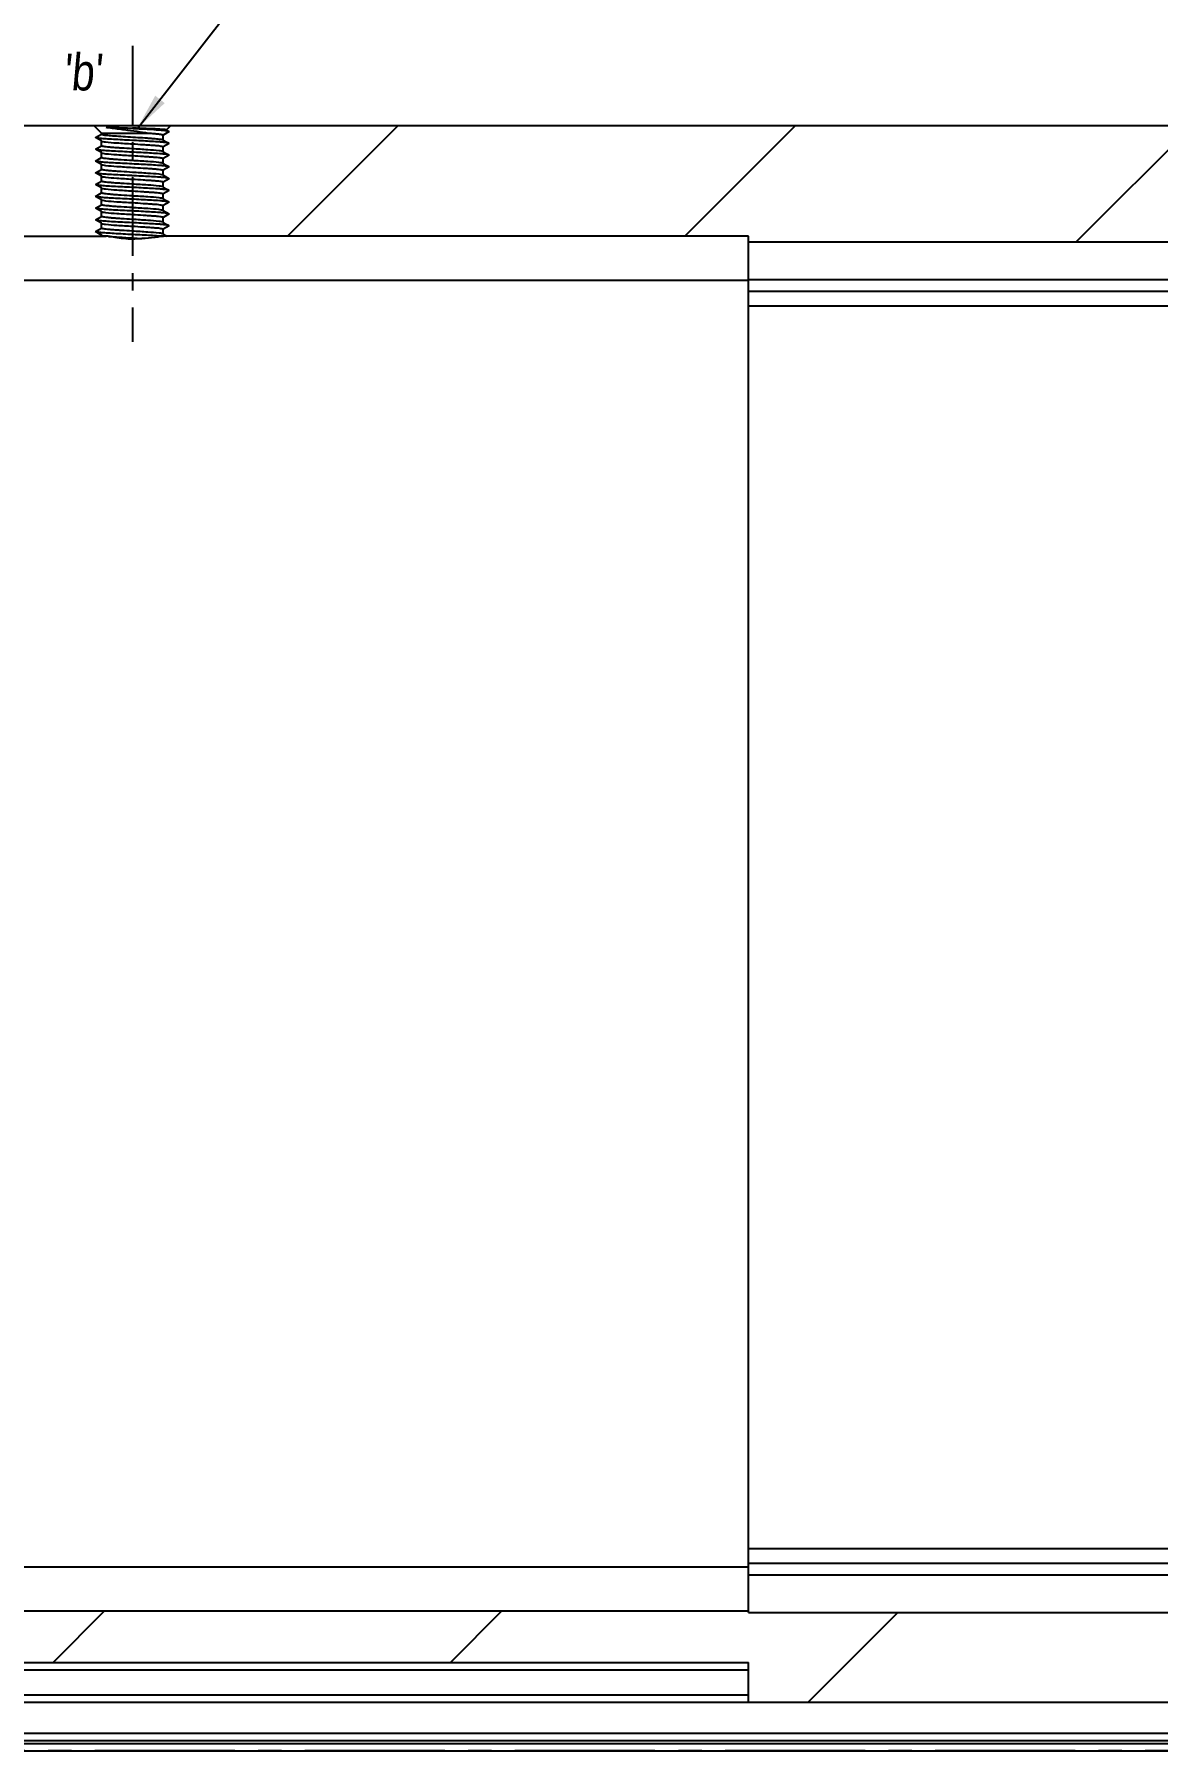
# Model space of a CAD drawing. Extents: x -425 to 6552, y -3049 to 3105.
# Drawn here: x 508 to 584.4, y -2962.4 to -2845.7 of the extents above; entities that cross this region are included whole.
import ezdxf
from ezdxf.enums import TextEntityAlignment as Align

# ---------------------------------------------------------------- set-up
doc = ezdxf.new("R2010")
doc.units = 0
doc.linetypes.add('CENTER', pattern=[17.8, 10.75, -2.35, 2.35, -2.35])
doc.linetypes.add('CENTER2', pattern=[28.575, 19.05, -3.175, 3.175, -3.175])
doc.layers.get('0').update_dxf_attribs({"linetype": 'CONTINUOUS'})
for name, color, linetype in [('3', 112, 'CENTER'), ('CV', 6, 'CONTINUOUS'), ('DIM', 1, 'CONTINUOUS')]:
    doc.layers.add(name, color=color, linetype=linetype)
doc.styles.add('OMI-1', font='arial.ttf', dxfattribs={"oblique": 1})
doc.dimstyles.new('1', dxfattribs={"dimtxt": 4, "dimasz": 2.5, "dimexe": 0.8, "dimexo": 0.3, "dimgap": 0.5, "dimtad": 1, "dimtoh": 1, "dimdec": 1, "dimzin": 0, "dimtxsty": 'OMI-1', "dimcen": 0, "dimclrd": 256, "dimclre": 256, "dimclrt": 256, "dimazin": 3, "dimtfac": 0.8, "dimtdec": 1, "dimtix": 1, "dimtmove": 0, "dimatfit": 3, "dimtolj": 1, "dimtzin": 0})

msp = doc.modelspace()

# ---------------------------------------------------------------- hatches: boundary and pattern name
at = {"linetype": 'CONTINUOUS'}
h = msp.add_hatch(dxfattribs=at)
h.set_pattern_fill('ANSI31', color=2, scale=0.4, style=0, pattern_type=2)
h.set_pattern_definition([(45, (383.033, -2974.55), (-13.5115, 13.5115), [])])
edge = h.paths.add_edge_path()
edge.add_line((392.68, -2957.29), (392.68, -2953.98))
edge.add_line((392.68, -2953.98), (430.33, -2953.98))
edge.add_line((430.33, -2953.98), (430.33, -2953.52))
edge.add_line((430.33, -2949.54), (430.33, -2953.52))
edge.add_line((430.33, -2949.54), (430.33, -2949.08))
edge.add_line((430.33, -2949.08), (392.68, -2949.08))
edge.add_line((392.68, -2949.08), (392.68, -2945.68))
edge.add_line((392.68, -2945.68), (430.33, -2945.68))
edge.add_line((430.33, -2945.68), (430.33, -2945.22))
edge.add_line((430.33, -2941.24), (430.33, -2945.22))
edge.add_line((430.33, -2941.24), (430.33, -2940.78))
edge.add_line((430.33, -2940.78), (392.68, -2940.78))
edge.add_line((392.68, -2940.78), (392.68, -2937.38))
edge.add_line((392.68, -2937.38), (430.33, -2937.38))
edge.add_line((430.33, -2937.38), (430.33, -2936.92))
edge.add_line((430.33, -2932.94), (430.33, -2936.92))
edge.add_line((430.33, -2932.94), (430.33, -2932.48))
edge.add_line((430.33, -2932.48), (392.68, -2932.48))
edge.add_line((392.68, -2932.48), (392.68, -2929.08))
edge.add_line((392.68, -2929.08), (430.33, -2929.08))
edge.add_line((430.33, -2929.08), (430.33, -2928.62))
edge.add_line((430.33, -2924.64), (430.33, -2928.62))
edge.add_line((430.33, -2924.64), (430.33, -2924.18))
edge.add_line((430.33, -2924.18), (392.68, -2924.18))
edge.add_line((392.68, -2924.18), (392.68, -2920.78))
edge.add_line((392.68, -2920.78), (430.33, -2920.78))
edge.add_line((430.33, -2920.78), (430.33, -2920.32))
edge.add_line((430.33, -2916.34), (430.33, -2920.32))
edge.add_line((430.33, -2916.34), (430.33, -2915.88))
edge.add_line((430.33, -2915.88), (392.68, -2915.88))
edge.add_line((392.68, -2915.88), (392.68, -2912.48))
edge.add_line((392.68, -2912.48), (430.33, -2912.48))
edge.add_line((430.33, -2912.48), (430.33, -2912.02))
edge.add_line((430.33, -2908.04), (430.33, -2912.02))
edge.add_line((430.33, -2908.04), (430.33, -2907.58))
edge.add_line((430.33, -2907.58), (392.68, -2907.58))
edge.add_line((392.68, -2907.58), (392.68, -2904.18))
edge.add_line((392.68, -2904.18), (430.33, -2904.18))
edge.add_line((430.33, -2904.18), (430.33, -2903.72))
edge.add_line((430.33, -2899.74), (430.33, -2903.72))
edge.add_line((430.33, -2899.74), (430.33, -2899.28))
edge.add_line((430.33, -2899.28), (392.68, -2899.28))
edge.add_line((392.68, -2899.28), (392.68, -2895.88))
edge.add_line((392.68, -2895.88), (430.33, -2895.88))
edge.add_line((430.33, -2895.88), (430.33, -2895.42))
edge.add_line((430.33, -2891.44), (430.33, -2895.42))
edge.add_line((430.33, -2891.44), (430.33, -2890.98))
edge.add_line((430.33, -2890.98), (392.68, -2890.98))
edge.add_line((392.68, -2890.98), (392.68, -2887.58))
edge.add_line((392.68, -2887.58), (430.33, -2887.58))
edge.add_line((430.33, -2887.58), (430.33, -2887.12))
edge.add_line((430.33, -2883.14), (430.33, -2887.12))
edge.add_line((430.33, -2883.14), (430.33, -2882.68))
edge.add_line((430.33, -2882.68), (392.68, -2882.68))
edge.add_line((392.68, -2882.68), (392.68, -2879.28))
edge.add_line((392.68, -2879.28), (430.33, -2879.28))
edge.add_line((430.33, -2879.28), (430.33, -2878.82))
edge.add_line((430.33, -2874.84), (430.33, -2878.82))
edge.add_line((430.33, -2874.84), (430.33, -2874.38))
edge.add_line((430.33, -2874.38), (392.68, -2874.38))
edge.add_line((392.68, -2874.38), (392.68, -2870.98))
edge.add_line((392.68, -2870.98), (430.33, -2870.98))
edge.add_line((430.33, -2870.98), (430.33, -2870.52))
edge.add_line((430.33, -2866.54), (430.33, -2870.52))
edge.add_line((430.33, -2866.54), (430.33, -2866.08))
edge.add_line((430.33, -2866.08), (392.68, -2866.08))
edge.add_line((392.68, -2866.08), (392.68, -2862.68))
edge.add_line((392.68, -2862.68), (405.54, -2862.68))
edge.add_spline(control_points=[(406.03, -2863.21), (405.98, -2863.15), (405.87, -2863.04), (405.71, -2862.86), (405.59, -2862.74), (405.54, -2862.68)], knot_values=[0, 0, 0, 0, 0.333333, 0.666667, 1, 1, 1, 1], degree=3, periodic=0)
edge.add_line((406.03, -2863.88), (406.03, -2863.21))
edge.add_line((406.03, -2863.88), (409.33, -2863.88))
edge.add_line((409.33, -2863.88), (409.33, -2863.21))
edge.add_spline(control_points=[(409.82, -2862.68), (409.76, -2862.74), (409.65, -2862.86), (409.49, -2863.04), (409.38, -2863.15), (409.33, -2863.21)], knot_values=[0, 0, 0, 0, 0.333333, 0.666667, 1, 1, 1, 1], degree=3, periodic=0)
edge.add_line((409.82, -2862.68), (430.33, -2862.68))
edge.add_line((430.33, -2862.68), (430.33, -2862.22))
edge.add_line((430.33, -2858.88), (430.33, -2862.22))
edge.add_line((430.33, -2858.88), (430.33, -2858.42))
edge.add_line((430.33, -2858.42), (409.82, -2858.42))
edge.add_spline(control_points=[(409.41, -2857.98), (409.46, -2858.03), (409.55, -2858.13), (409.68, -2858.27), (409.77, -2858.37), (409.82, -2858.42)], knot_values=[0, 0, 0, 0, 0.333333, 0.666667, 1, 1, 1, 1], degree=3, periodic=0)
edge.add_line((409.68, -2857.83), (409.41, -2857.98))
edge.add_line((409.33, -2857.63), (409.68, -2857.83))
edge.add_line((409.33, -2857.63), (409.33, -2857.33))
edge.add_line((409.68, -2857.13), (409.33, -2857.33))
edge.add_line((409.33, -2856.93), (409.68, -2857.13))
edge.add_line((409.33, -2856.93), (409.33, -2856.63))
edge.add_line((409.68, -2856.43), (409.33, -2856.63))
edge.add_line((409.33, -2856.23), (409.68, -2856.43))
edge.add_line((409.33, -2856.23), (409.33, -2855.93))
edge.add_line((409.68, -2855.73), (409.33, -2855.93))
edge.add_line((409.33, -2855.53), (409.68, -2855.73))
edge.add_line((409.33, -2855.53), (409.33, -2855.23))
edge.add_line((409.68, -2855.03), (409.33, -2855.23))
edge.add_line((409.33, -2854.83), (409.68, -2855.03))
edge.add_line((409.33, -2854.83), (409.33, -2854.53))
edge.add_line((409.68, -2854.33), (409.33, -2854.53))
edge.add_line((409.33, -2854.13), (409.68, -2854.33))
edge.add_line((409.33, -2854.13), (409.33, -2853.83))
edge.add_line((409.68, -2853.63), (409.33, -2853.83))
edge.add_line((409.33, -2853.43), (409.68, -2853.63))
edge.add_line((409.33, -2853.43), (409.33, -2853.13))
edge.add_line((409.68, -2852.93), (409.33, -2853.13))
edge.add_line((409.33, -2852.73), (409.68, -2852.93))
edge.add_line((409.33, -2852.73), (409.33, -2852.43))
edge.add_line((409.68, -2852.23), (409.33, -2852.43))
edge.add_line((409.55, -2852.16), (409.68, -2852.23))
edge.add_line((409.55, -2852.16), (409.83, -2851.88))
edge.add_line((409.83, -2851.88), (430.33, -2851.88))
edge.add_line((430.33, -2851.88), (449.08, -2851.88))
edge.add_line((449.58, -2852.38), (449.08, -2851.88))
edge.add_line((449.58, -2852.45), (449.58, -2852.38))
edge.add_line((449.18, -2852.68), (449.58, -2852.45))
edge.add_line((449.58, -2852.91), (449.18, -2852.68))
edge.add_line((449.58, -2853.25), (449.58, -2852.91))
edge.add_line((449.18, -2853.48), (449.58, -2853.25))
edge.add_line((449.58, -2853.71), (449.18, -2853.48))
edge.add_line((449.58, -2854.05), (449.58, -2853.71))
edge.add_line((449.18, -2854.28), (449.58, -2854.05))
edge.add_line((449.58, -2854.51), (449.18, -2854.28))
edge.add_line((449.58, -2854.85), (449.58, -2854.51))
edge.add_line((449.18, -2855.08), (449.58, -2854.85))
edge.add_line((449.58, -2855.31), (449.18, -2855.08))
edge.add_line((449.58, -2855.65), (449.58, -2855.31))
edge.add_line((449.18, -2855.88), (449.58, -2855.65))
edge.add_line((449.58, -2856.11), (449.18, -2855.88))
edge.add_line((449.58, -2856.45), (449.58, -2856.11))
edge.add_line((449.18, -2856.68), (449.58, -2856.45))
edge.add_line((449.58, -2856.91), (449.18, -2856.68))
edge.add_line((449.58, -2857.25), (449.58, -2856.91))
edge.add_line((449.18, -2857.48), (449.58, -2857.25))
edge.add_line((449.58, -2857.71), (449.18, -2857.48))
edge.add_line((449.58, -2858.05), (449.58, -2857.71))
edge.add_line((449.18, -2858.28), (449.58, -2858.05))
edge.add_line((449.58, -2858.51), (449.18, -2858.28))
edge.add_line((449.58, -2858.85), (449.58, -2858.51))
edge.add_line((449.18, -2859.08), (449.58, -2858.85))
edge.add_line((449.4, -2859.21), (449.18, -2859.08))
edge.add_line((449.08, -2859.55), (449.4, -2859.21))
edge.add_line((449.08, -2859.55), (430.33, -2859.55))
edge.add_line((430.33, -2859.55), (430.33, -2862.38))
edge.add_line((430.33, -2949.88), (430.33, -2862.38))
edge.add_line((430.33, -2949.88), (430.33, -2952.71))
edge.add_line((472.17, -2952.71), (430.33, -2952.71))
edge.add_line((472.17, -2952.71), (472.17, -2952.88))
edge.add_line((472.17, -2952.88), (472.17, -2949.88))
edge.add_line((472.17, -2862.38), (472.17, -2949.88))
edge.add_line((472.17, -2862.38), (472.17, -2859.38))
edge.add_line((472.17, -2859.38), (472.17, -2859.55))
edge.add_line((472.17, -2859.55), (454.27, -2859.55))
edge.add_spline(control_points=[(453.78, -2859.02), (453.86, -2859.11), (454.02, -2859.28), (454.19, -2859.46), (454.27, -2859.55)], knot_values=[0, 0, 0, 0, 0.5, 1, 1, 1, 1], degree=3, periodic=0)
edge.add_line((453.78, -2859.02), (453.78, -2858.91))
edge.add_line((454.18, -2858.68), (453.78, -2858.91))
edge.add_line((453.78, -2858.45), (454.18, -2858.68))
edge.add_line((453.78, -2858.45), (453.78, -2858.11))
edge.add_line((454.18, -2857.88), (453.78, -2858.11))
edge.add_line((453.78, -2857.65), (454.18, -2857.88))
edge.add_line((453.78, -2857.65), (453.78, -2857.31))
edge.add_line((454.18, -2857.08), (453.78, -2857.31))
edge.add_line((453.78, -2856.85), (454.18, -2857.08))
edge.add_line((453.78, -2856.85), (453.78, -2856.51))
edge.add_line((454.18, -2856.28), (453.78, -2856.51))
edge.add_line((453.78, -2856.05), (454.18, -2856.28))
edge.add_line((453.78, -2856.05), (453.78, -2855.71))
edge.add_line((454.18, -2855.48), (453.78, -2855.71))
edge.add_line((453.78, -2855.25), (454.18, -2855.48))
edge.add_line((453.78, -2855.25), (453.78, -2854.91))
edge.add_line((454.18, -2854.68), (453.78, -2854.91))
edge.add_line((453.78, -2854.45), (454.18, -2854.68))
edge.add_line((453.78, -2854.45), (453.78, -2854.11))
edge.add_line((454.18, -2853.88), (453.78, -2854.11))
edge.add_line((453.78, -2853.65), (454.18, -2853.88))
edge.add_line((453.78, -2853.65), (453.78, -2853.31))
edge.add_line((454.18, -2853.08), (453.78, -2853.31))
edge.add_line((453.78, -2852.85), (454.18, -2853.08))
edge.add_line((453.78, -2852.85), (453.78, -2852.51))
edge.add_line((454.18, -2852.28), (453.78, -2852.51))
edge.add_line((453.99, -2852.17), (454.18, -2852.28))
edge.add_line((453.99, -2852.17), (454.28, -2851.88))
edge.add_line((454.28, -2851.88), (472.17, -2851.88))
edge.add_line((472.17, -2851.88), (512.08, -2851.88))
edge.add_line((512.58, -2852.38), (512.08, -2851.88))
edge.add_line((512.58, -2852.45), (512.58, -2852.38))
edge.add_line((512.18, -2852.68), (512.58, -2852.45))
edge.add_line((512.58, -2852.91), (512.18, -2852.68))
edge.add_line((512.58, -2853.25), (512.58, -2852.91))
edge.add_line((512.18, -2853.48), (512.58, -2853.25))
edge.add_line((512.58, -2853.71), (512.18, -2853.48))
edge.add_line((512.58, -2854.05), (512.58, -2853.71))
edge.add_line((512.18, -2854.28), (512.58, -2854.05))
edge.add_line((512.58, -2854.51), (512.18, -2854.28))
edge.add_line((512.58, -2854.85), (512.58, -2854.51))
edge.add_line((512.18, -2855.08), (512.58, -2854.85))
edge.add_line((512.58, -2855.31), (512.18, -2855.08))
edge.add_line((512.58, -2855.65), (512.58, -2855.31))
edge.add_line((512.18, -2855.88), (512.58, -2855.65))
edge.add_line((512.58, -2856.11), (512.18, -2855.88))
edge.add_line((512.58, -2856.45), (512.58, -2856.11))
edge.add_line((512.18, -2856.68), (512.58, -2856.45))
edge.add_line((512.58, -2856.91), (512.18, -2856.68))
edge.add_line((512.58, -2857.25), (512.58, -2856.91))
edge.add_line((512.18, -2857.48), (512.58, -2857.25))
edge.add_line((512.58, -2857.71), (512.18, -2857.48))
edge.add_line((512.58, -2858.05), (512.58, -2857.71))
edge.add_line((512.18, -2858.28), (512.58, -2858.05))
edge.add_line((512.58, -2858.51), (512.18, -2858.28))
edge.add_line((512.58, -2858.85), (512.58, -2858.51))
edge.add_line((512.18, -2859.08), (512.58, -2858.85))
edge.add_line((512.58, -2859.31), (512.18, -2859.08))
edge.add_line((512.58, -2859.38), (512.58, -2859.31))
edge.add_line((472.17, -2859.38), (512.58, -2859.38))
edge.add_line((472.17, -2862.38), (472.17, -2859.38))
edge.add_line((472.17, -2862.38), (472.17, -2949.88))
edge.add_line((472.17, -2952.88), (472.17, -2949.88))
edge.add_line((472.17, -2952.88), (556.59, -2952.88))
edge.add_line((556.59, -2949.88), (556.59, -2952.88))
edge.add_line((556.59, -2949.88), (556.59, -2862.38))
edge.add_line((556.59, -2859.38), (556.59, -2862.38))
edge.add_line((517, -2859.38), (556.59, -2859.38))
edge.add_line((516.78, -2859.25), (517, -2859.38))
edge.add_line((516.78, -2859.25), (516.78, -2858.91))
edge.add_line((517.18, -2858.68), (516.78, -2858.91))
edge.add_line((516.78, -2858.45), (517.18, -2858.68))
edge.add_line((516.78, -2858.45), (516.78, -2858.11))
edge.add_line((517.18, -2857.88), (516.78, -2858.11))
edge.add_line((516.78, -2857.65), (517.18, -2857.88))
edge.add_line((516.78, -2857.65), (516.78, -2857.31))
edge.add_line((517.18, -2857.08), (516.78, -2857.31))
edge.add_line((516.78, -2856.85), (517.18, -2857.08))
edge.add_line((516.78, -2856.85), (516.78, -2856.51))
edge.add_line((517.18, -2856.28), (516.78, -2856.51))
edge.add_line((516.78, -2856.05), (517.18, -2856.28))
edge.add_line((516.78, -2856.05), (516.78, -2855.71))
edge.add_line((517.18, -2855.48), (516.78, -2855.71))
edge.add_line((516.78, -2855.25), (517.18, -2855.48))
edge.add_line((516.78, -2855.25), (516.78, -2854.91))
edge.add_line((517.18, -2854.68), (516.78, -2854.91))
edge.add_line((516.78, -2854.45), (517.18, -2854.68))
edge.add_line((516.78, -2854.45), (516.78, -2854.11))
edge.add_line((517.18, -2853.88), (516.78, -2854.11))
edge.add_line((516.78, -2853.65), (517.18, -2853.88))
edge.add_line((516.78, -2853.65), (516.78, -2853.31))
edge.add_line((517.18, -2853.08), (516.78, -2853.31))
edge.add_line((516.78, -2852.85), (517.18, -2853.08))
edge.add_line((516.78, -2852.85), (516.78, -2852.51))
edge.add_line((517.18, -2852.28), (516.78, -2852.51))
edge.add_line((516.99, -2852.17), (517.18, -2852.28))
edge.add_line((516.99, -2852.17), (517.28, -2851.88))
edge.add_line((517.28, -2851.88), (556.59, -2851.88))
edge.add_line((612.68, -2851.88), (556.59, -2851.88))
edge.add_line((612.68, -2859.78), (612.68, -2851.88))
edge.add_line((556.59, -2859.78), (612.68, -2859.78))
edge.add_line((556.59, -2862.33), (556.59, -2859.78))
edge.add_line((556.59, -2862.33), (556.59, -2863.13))
edge.add_line((556.59, -2864.13), (556.59, -2863.13))
edge.add_line((556.59, -2864.13), (556.59, -2948.63))
edge.add_line((556.59, -2949.63), (556.59, -2948.63))
edge.add_line((556.59, -2949.63), (556.59, -2950.43))
edge.add_line((556.59, -2952.98), (556.59, -2950.43))
edge.add_line((556.59, -2952.98), (602.65, -2952.98))
edge.add_line((602.88, -2953.38), (602.65, -2952.98))
edge.add_line((603.11, -2952.98), (602.88, -2953.38))
edge.add_line((603.11, -2952.98), (603.35, -2952.98))
edge.add_line((603.58, -2953.38), (603.35, -2952.98))
edge.add_line((603.81, -2952.98), (603.58, -2953.38))
edge.add_line((603.81, -2952.98), (604.05, -2952.98))
edge.add_line((604.28, -2953.38), (604.05, -2952.98))
edge.add_line((604.51, -2952.98), (604.28, -2953.38))
edge.add_line((604.51, -2952.98), (604.75, -2952.98))
edge.add_line((604.98, -2953.38), (604.75, -2952.98))
edge.add_line((605.21, -2952.98), (604.98, -2953.38))
edge.add_line((605.21, -2952.98), (605.45, -2952.98))
edge.add_line((605.68, -2953.38), (605.45, -2952.98))
edge.add_line((605.91, -2952.98), (605.68, -2953.38))
edge.add_line((605.91, -2952.98), (606.15, -2952.98))
edge.add_line((606.38, -2953.38), (606.15, -2952.98))
edge.add_line((606.61, -2952.98), (606.38, -2953.38))
edge.add_line((606.61, -2952.98), (606.85, -2952.98))
edge.add_line((607.08, -2953.38), (606.85, -2952.98))
edge.add_line((607.31, -2952.98), (607.08, -2953.38))
edge.add_line((607.31, -2952.98), (607.55, -2952.98))
edge.add_line((607.78, -2953.38), (607.55, -2952.98))
edge.add_line((608.01, -2952.98), (607.78, -2953.38))
edge.add_line((608.01, -2952.98), (608.25, -2952.98))
edge.add_line((608.48, -2953.38), (608.25, -2952.98))
edge.add_line((608.71, -2952.98), (608.48, -2953.38))
edge.add_line((608.71, -2952.98), (608.95, -2952.98))
edge.add_line((609.18, -2953.38), (608.95, -2952.98))
edge.add_line((609.41, -2952.98), (609.18, -2953.38))
edge.add_line((609.41, -2952.98), (609.65, -2952.98))
edge.add_line((609.88, -2953.38), (609.65, -2952.98))
edge.add_line((610.11, -2952.98), (609.88, -2953.38))
edge.add_line((610.11, -2952.98), (610.35, -2952.98))
edge.add_line((610.58, -2953.38), (610.35, -2952.98))
edge.add_line((610.81, -2952.98), (610.58, -2953.38))
edge.add_line((610.81, -2952.98), (611.05, -2952.98))
edge.add_line((611.28, -2953.38), (611.05, -2952.98))
edge.add_line((611.51, -2952.98), (611.28, -2953.38))
edge.add_line((611.51, -2952.98), (611.75, -2952.98))
edge.add_line((611.98, -2953.38), (611.75, -2952.98))
edge.add_line((612.2, -2953), (611.98, -2953.38))
edge.add_line((612.2, -2953), (612.68, -2953.48))
edge.add_line((612.68, -2959.08), (612.68, -2953.48))
edge.add_line((612.68, -2959.08), (556.59, -2959.08))
edge.add_line((556.59, -2959.08), (556.59, -2958.58))
edge.add_line((556.59, -2958.58), (556.59, -2956.88))
edge.add_line((556.59, -2956.38), (556.59, -2956.88))
edge.add_line((472.17, -2956.38), (556.59, -2956.38))
edge.add_line((430.33, -2956.38), (472.17, -2956.38))
edge.add_line((430.33, -2956.38), (430.33, -2956.88))
edge.add_line((430.33, -2958.58), (430.33, -2956.88))
edge.add_line((430.33, -2959.08), (430.33, -2958.58))
edge.add_line((430.33, -2961.18), (430.33, -2959.08))
edge.add_line((430.33, -2961.68), (430.33, -2961.18))
edge.add_line((430.33, -2961.88), (430.33, -2961.68))
edge.add_line((430.33, -2962.38), (430.33, -2961.88))
edge.add_line((430.33, -2961.88), (430.33, -2962.38))
edge.add_line((430.33, -2957.45), (430.33, -2961.88))
edge.add_line((430.33, -2957.45), (430.33, -2956.95))
edge.add_line((430.33, -2956.96), (430.33, -2957.29))
edge.add_line((392.68, -2957.29), (430.33, -2957.29))

# ---------------------------------------------------------------- linework, layer by layer
at = {"color": 7, "linetype": 'CONTINUOUS'}
for p, q in [((612.68, -2851.88), (392.68, -2851.88)), ((512.58, -2852.38), (512.08, -2851.88)), ((512.18, -2852.68), (512.58, -2852.45)), ((512.58, -2852.45), (512.58, -2852.38)), ((512.58, -2852.38), (515.76, -2852.38)), ((517.18, -2852.28), (516.78, -2852.51)), ((516.78, -2852.85), (516.78, -2852.51)), ((516.99, -2852.17), (517.28, -2851.88)), ((516.99, -2852.17), (516.99, -2852.16)), ((516.99, -2852.17), (517.18, -2852.28)), ((512.58, -2852.91), (512.18, -2852.68)), ((512.18, -2853.48), (512.58, -2853.25)), ((512.58, -2853.71), (512.18, -2853.48)), ((512.58, -2853.25), (512.58, -2852.91)), ((512.58, -2852.91), (512.59, -2852.92)), ((516.77, -2852.83), (516.78, -2852.85)), ((516.78, -2853.65), (516.77, -2853.63)), ((516.78, -2852.85), (517.18, -2853.08)), ((517.18, -2853.08), (516.78, -2853.31)), ((516.78, -2853.65), (516.78, -2853.31)), ((516.78, -2853.65), (517.18, -2853.88)), ((512.18, -2854.28), (512.58, -2854.05)), ((512.58, -2854.51), (512.18, -2854.28)), ((512.18, -2855.08), (512.58, -2854.85)), ((512.58, -2854.05), (512.58, -2853.71)), ((512.58, -2853.71), (512.59, -2853.72)), ((512.58, -2854.85), (512.58, -2854.51)), ((512.58, -2854.51), (512.59, -2854.52)), ((516.78, -2854.45), (516.77, -2854.43)), ((517.18, -2853.88), (516.78, -2854.11)), ((516.78, -2854.45), (516.78, -2854.11)), ((516.78, -2854.45), (517.18, -2854.68)), ((517.18, -2854.68), (516.78, -2854.91)), ((512.58, -2855.31), (512.18, -2855.08)), ((512.18, -2855.88), (512.58, -2855.65)), ((512.58, -2856.11), (512.18, -2855.88)), ((512.58, -2855.65), (512.58, -2855.31)), ((512.58, -2855.31), (512.59, -2855.32)), ((516.78, -2855.25), (516.77, -2855.23)), ((516.78, -2855.25), (516.78, -2854.91)), ((516.78, -2855.25), (517.18, -2855.48)), ((517.18, -2855.48), (516.78, -2855.71)), ((516.78, -2856.05), (516.78, -2855.71)), ((512.18, -2856.68), (512.58, -2856.45)), ((512.58, -2856.91), (512.18, -2856.68)), ((512.58, -2856.45), (512.58, -2856.11)), ((512.58, -2856.11), (512.59, -2856.12)), ((512.58, -2857.25), (512.58, -2856.91)), ((512.58, -2856.91), (512.59, -2856.92)), ((516.78, -2856.05), (516.77, -2856.03)), ((516.78, -2856.85), (516.77, -2856.83)), ((516.78, -2856.05), (517.18, -2856.28)), ((517.18, -2856.28), (516.78, -2856.51)), ((516.78, -2856.85), (516.78, -2856.51)), ((516.78, -2856.85), (517.18, -2857.08)), ((517.18, -2857.08), (516.78, -2857.31)), ((512.18, -2857.48), (512.58, -2857.25)), ((512.58, -2857.71), (512.18, -2857.48)), ((512.18, -2858.28), (512.58, -2858.05)), ((512.58, -2858.51), (512.18, -2858.28)), ((512.58, -2858.05), (512.58, -2857.71)), ((512.58, -2857.71), (512.59, -2857.72)), ((516.78, -2857.65), (516.77, -2857.63)), ((516.78, -2857.65), (516.78, -2857.31)), ((516.78, -2857.65), (517.18, -2857.88)), ((517.18, -2857.88), (516.78, -2858.11)), ((516.78, -2858.45), (516.78, -2858.11)), ((472.17, -2859.38), (512.83, -2859.38)), ((512.18, -2859.08), (512.58, -2858.85)), ((512.58, -2859.31), (512.18, -2859.08)), ((512.58, -2858.85), (512.58, -2858.51)), ((512.58, -2858.51), (512.59, -2858.52)), ((512.58, -2859.38), (512.58, -2859.31)), ((516.63, -2859.42), (516.49, -2859.44)), ((516.78, -2858.45), (516.77, -2858.43)), ((516.78, -2859.25), (516.77, -2859.23)), ((516.78, -2858.45), (517.18, -2858.68)), ((517.18, -2858.68), (516.78, -2858.91)), ((516.78, -2859.25), (516.78, -2858.91)), ((516.78, -2859.25), (517, -2859.38)), ((556.59, -2859.38), (516.88, -2859.38)), ((556.59, -2952.98), (556.59, -2859.38)), ((556.59, -2859.78), (612.68, -2859.78)), ((452.25, -2862.38), (556.59, -2862.38)), ((556.59, -2862.33), (612.68, -2862.33)), ((556.59, -2863.13), (612.68, -2863.13)), ((556.59, -2864.13), (612.68, -2864.13)), ((556.59, -2948.63), (612.68, -2948.63)), ((430.33, -2949.88), (556.59, -2949.88)), ((556.59, -2949.63), (612.68, -2949.63)), ((556.59, -2950.43), (602.89, -2950.43)), ((472.17, -2952.88), (556.59, -2952.88)), ((556.59, -2952.98), (602.65, -2952.98)), ((428.23, -2956.38), (556.59, -2956.38)), ((556.59, -2959.08), (556.59, -2956.38)), ((427.73, -2956.88), (556.59, -2956.88)), ((410.59, -2958.58), (556.59, -2958.58)), ((410.59, -2959.08), (612.68, -2959.08)), ((410.59, -2961.18), (612.68, -2961.18)), ((410.59, -2961.68), (612.68, -2961.68)), ((430.33, -2961.88), (612.68, -2961.88)), ((430.33, -2962.38), (612.68, -2962.38))]:
    msp.add_line(p, q, dxfattribs=at)
for centre, radius, start, end in [((513.33, -2855.42), 3.98, 262.3293, 262.7324), ((513.49, -2854.22), 5.2, 262.749, 263.5037), ((515.61, -2871.98), 12.63, 84.7731, 85.4978), ((518.73, -2875.8), 16.52, 96.8438, 97.297), ((516.87, -2859.65), 0.265, 109.7768, 114.106)]:
    msp.add_arc(centre, radius, start, end, dxfattribs=at)
for points, knots in [([(512.58, -2852.45), (512.58, -2852.45), (512.6, -2852.47), (512.64, -2852.48), (512.71, -2852.49), (512.77, -2852.5), (512.8, -2852.51)], [0, 0, 0, 0, 0.087442, 0.27869, 0.583194, 1, 1, 1, 1]), ([(512.8, -2852.51), (512.93, -2852.52), (513.25, -2852.55), (513.77, -2852.59), (514.39, -2852.63), (515.04, -2852.67), (515.57, -2852.7), (515.96, -2852.73), (516.2, -2852.75), (516.41, -2852.77), (516.57, -2852.79), (516.69, -2852.81), (516.75, -2852.82), (516.77, -2852.83)], [0, 0, 0, 0, 0.099429, 0.236862, 0.398352, 0.567433, 0.72685, 0.797757, 0.860352, 0.912999, 0.954414, 0.983581, 1, 1, 1, 1]), ([(514.12, -2852.05), (514.01, -2852.04), (513.61, -2852.02), (513.2, -2852), (512.91, -2851.98)], [0, 0, 0, 0, 0.276605, 1, 1, 1, 1]), ([(512.91, -2851.98), (512.99, -2851.98), (513.37, -2852), (513.75, -2852.01), (514.05, -2852.02)], [0, 0, 0, 0, 0.221257, 1, 1, 1, 1]), ([(512.91, -2851.98), (513, -2851.99), (513.41, -2852.05), (513.81, -2852.1), (514.13, -2852.14)], [0, 0, 0, 0, 0.226231, 1, 1, 1, 1]), ([(514.05, -2852.02), (514.1, -2852.02), (514.31, -2852.03), (514.52, -2852.04), (514.68, -2852.04)], [0, 0, 0, 0, 0.247351, 1, 1, 1, 1]), ([(515.23, -2852.11), (515.14, -2852.1), (514.77, -2852.08), (514.4, -2852.06), (514.12, -2852.05)], [0, 0, 0, 0, 0.248467, 1, 1, 1, 1]), ([(514.13, -2852.14), (514.41, -2852.18), (514.96, -2852.25), (515.51, -2852.33), (515.76, -2852.38)], [0, 0, 0, 0, 0.528377, 1, 1, 1, 1]), ([(515.18, -2852.06), (515.14, -2852.06), (514.97, -2852.05), (514.8, -2852.05), (514.68, -2852.04)], [0, 0, 0, 0, 0.247418, 1, 1, 1, 1]), ([(516.71, -2852.13), (516.5, -2852.11), (515.99, -2852.09), (515.48, -2852.07), (515.18, -2852.06)], [0, 0, 0, 0, 0.417717, 1, 1, 1, 1]), ([(516.81, -2852.21), (516.59, -2852.19), (516.06, -2852.15), (515.54, -2852.12), (515.23, -2852.11)], [0, 0, 0, 0, 0.427652, 1, 1, 1, 1]), ([(515.76, -2852.38), (515.89, -2852.39), (516.13, -2852.41), (516.4, -2852.43), (516.57, -2852.45), (516.66, -2852.47), (516.73, -2852.48), (516.76, -2852.49), (516.77, -2852.5)], [0, 0, 0, 0, 0.384199, 0.688751, 0.805738, 0.897159, 0.961956, 1, 1, 1, 1]), ([(516.99, -2852.16), (516.98, -2852.16), (516.95, -2852.15), (516.89, -2852.14), (516.81, -2852.13), (516.75, -2852.13), (516.71, -2852.13)], [0, 0, 0, 0, 0.109135, 0.313137, 0.611352, 1, 1, 1, 1]), ([(517.15, -2852.26), (517.11, -2852.25), (516.99, -2852.23), (516.88, -2852.22), (516.81, -2852.21)], [0, 0, 0, 0, 0.370029, 1, 1, 1, 1]), ([(512.3, -2852.72), (512.29, -2852.72), (512.26, -2852.71), (512.23, -2852.71), (512.21, -2852.7)], [0, 0, 0, 0, 0.307129, 1, 1, 1, 1]), ([(512.3, -2853.52), (512.29, -2853.52), (512.26, -2853.51), (512.23, -2853.51), (512.21, -2853.5)], [0, 0, 0, 0, 0.307129, 1, 1, 1, 1]), ([(516.54, -2852.98), (516.17, -2852.96), (515.38, -2852.91), (514.38, -2852.86), (513.57, -2852.82), (513.04, -2852.79), (512.63, -2852.76), (512.39, -2852.73), (512.3, -2852.72)], [0, 0, 0, 0, 0.256179, 0.561056, 0.706204, 0.833163, 0.933335, 1, 1, 1, 1]), ([(516.54, -2853.78), (516.17, -2853.76), (515.38, -2853.71), (514.38, -2853.66), (513.57, -2853.62), (513.04, -2853.59), (512.63, -2853.56), (512.39, -2853.53), (512.3, -2853.52)], [0, 0, 0, 0, 0.256179, 0.561056, 0.706204, 0.833163, 0.933335, 1, 1, 1, 1]), ([(512.59, -2853.26), (512.59, -2853.26), (512.58, -2853.26), (512.58, -2853.25), (512.58, -2853.25)], [0, 0, 0, 0, 0.337206, 1, 1, 1, 1]), ([(512.59, -2852.92), (512.62, -2852.94), (512.71, -2852.95), (512.79, -2852.97), (512.85, -2852.97)], [0, 0, 0, 0, 0.345855, 1, 1, 1, 1]), ([(514.68, -2853.45), (514.43, -2853.43), (514.06, -2853.41), (513.59, -2853.38), (513.29, -2853.36), (513.03, -2853.33), (512.83, -2853.31), (512.69, -2853.29), (512.61, -2853.27), (512.59, -2853.26)], [0, 0, 0, 0, 0.35907, 0.523572, 0.670594, 0.795379, 0.893706, 0.962521, 1, 1, 1, 1]), ([(512.85, -2852.97), (513.11, -2853.01), (513.72, -2853.05), (514.33, -2853.09), (514.68, -2853.11)], [0, 0, 0, 0, 0.421869, 1, 1, 1, 1]), ([(514.68, -2853.11), (514.93, -2853.12), (515.3, -2853.15), (515.76, -2853.18), (516.07, -2853.2), (516.33, -2853.22), (516.53, -2853.24), (516.67, -2853.27), (516.74, -2853.28), (516.77, -2853.3)], [0, 0, 0, 0, 0.359557, 0.524251, 0.671368, 0.796125, 0.894312, 0.962871, 1, 1, 1, 1]), ([(516.5, -2853.58), (516.24, -2853.55), (515.64, -2853.51), (515.03, -2853.47), (514.68, -2853.45)], [0, 0, 0, 0, 0.422593, 1, 1, 1, 1]), ([(516.77, -2853.63), (516.74, -2853.62), (516.65, -2853.6), (516.56, -2853.59), (516.5, -2853.58)], [0, 0, 0, 0, 0.345272, 1, 1, 1, 1]), ([(516.84, -2853.01), (516.82, -2853.01), (516.72, -2853), (516.62, -2852.99), (516.54, -2852.98)], [0, 0, 0, 0, 0.22274, 1, 1, 1, 1]), ([(516.77, -2853.3), (516.77, -2853.3), (516.77, -2853.3), (516.78, -2853.31), (516.78, -2853.31)], [0, 0, 0, 0, 0.335118, 1, 1, 1, 1]), ([(517.15, -2853.06), (517.11, -2853.05), (517.01, -2853.03), (516.91, -2853.02), (516.84, -2853.01)], [0, 0, 0, 0, 0.374904, 1, 1, 1, 1]), ([(512.3, -2854.32), (512.29, -2854.32), (512.26, -2854.31), (512.23, -2854.31), (512.21, -2854.3)], [0, 0, 0, 0, 0.307129, 1, 1, 1, 1]), ([(516.54, -2854.58), (516.17, -2854.56), (515.38, -2854.51), (514.38, -2854.46), (513.57, -2854.42), (513.04, -2854.39), (512.63, -2854.36), (512.39, -2854.33), (512.3, -2854.32)], [0, 0, 0, 0, 0.256179, 0.561056, 0.706204, 0.833163, 0.933335, 1, 1, 1, 1]), ([(512.59, -2854.06), (512.59, -2854.06), (512.58, -2854.06), (512.58, -2854.05), (512.58, -2854.05)], [0, 0, 0, 0, 0.337581, 1, 1, 1, 1]), ([(512.59, -2854.86), (512.59, -2854.86), (512.58, -2854.86), (512.58, -2854.85), (512.58, -2854.85)], [0, 0, 0, 0, 0.336509, 1, 1, 1, 1]), ([(512.59, -2853.72), (512.62, -2853.74), (512.71, -2853.75), (512.8, -2853.77), (512.86, -2853.78)], [0, 0, 0, 0, 0.344969, 1, 1, 1, 1]), ([(514.68, -2854.25), (514.43, -2854.23), (514.06, -2854.21), (513.59, -2854.18), (513.29, -2854.16), (513.03, -2854.13), (512.83, -2854.11), (512.69, -2854.09), (512.61, -2854.07), (512.59, -2854.06)], [0, 0, 0, 0, 0.358988, 0.523462, 0.670469, 0.795255, 0.893603, 0.962458, 1, 1, 1, 1]), ([(512.59, -2854.52), (512.62, -2854.54), (512.71, -2854.55), (512.8, -2854.57), (512.86, -2854.58)], [0, 0, 0, 0, 0.344992, 1, 1, 1, 1]), ([(512.86, -2853.78), (513.11, -2853.81), (513.72, -2853.85), (514.33, -2853.89), (514.68, -2853.91)], [0, 0, 0, 0, 0.423045, 1, 1, 1, 1]), ([(512.86, -2854.58), (513.11, -2854.61), (513.72, -2854.65), (514.33, -2854.69), (514.68, -2854.71)], [0, 0, 0, 0, 0.423029, 1, 1, 1, 1]), ([(514.68, -2853.91), (514.93, -2853.92), (515.29, -2853.95), (515.76, -2853.98), (516.07, -2854), (516.33, -2854.02), (516.53, -2854.04), (516.67, -2854.07), (516.74, -2854.08), (516.77, -2854.1)], [0, 0, 0, 0, 0.359254, 0.523837, 0.670902, 0.795679, 0.893951, 0.962664, 1, 1, 1, 1]), ([(516.49, -2854.38), (516.24, -2854.35), (515.63, -2854.31), (515.03, -2854.27), (514.68, -2854.25)], [0, 0, 0, 0, 0.423715, 1, 1, 1, 1]), ([(514.68, -2854.71), (514.93, -2854.72), (515.29, -2854.75), (515.76, -2854.78), (516.07, -2854.8), (516.32, -2854.82), (516.53, -2854.84), (516.67, -2854.87), (516.74, -2854.88), (516.77, -2854.9)], [0, 0, 0, 0, 0.358891, 0.523338, 0.670335, 0.795128, 0.893502, 0.962405, 1, 1, 1, 1]), ([(516.77, -2854.43), (516.76, -2854.43), (516.72, -2854.42), (516.63, -2854.4), (516.55, -2854.39), (516.49, -2854.38)], [0, 0, 0, 0, 0.133358, 0.344952, 1, 1, 1, 1]), ([(516.84, -2853.81), (516.82, -2853.81), (516.72, -2853.8), (516.62, -2853.79), (516.54, -2853.78)], [0, 0, 0, 0, 0.22274, 1, 1, 1, 1]), ([(516.84, -2854.61), (516.82, -2854.61), (516.72, -2854.6), (516.62, -2854.59), (516.54, -2854.58)], [0, 0, 0, 0, 0.22274, 1, 1, 1, 1]), ([(516.77, -2854.1), (516.77, -2854.1), (516.77, -2854.1), (516.78, -2854.11), (516.78, -2854.11)], [0, 0, 0, 0, 0.33635, 1, 1, 1, 1]), ([(517.15, -2853.86), (517.11, -2853.85), (517.01, -2853.83), (516.91, -2853.82), (516.84, -2853.81)], [0, 0, 0, 0, 0.374904, 1, 1, 1, 1]), ([(517.15, -2854.66), (517.11, -2854.65), (517.01, -2854.63), (516.91, -2854.62), (516.84, -2854.61)], [0, 0, 0, 0, 0.374904, 1, 1, 1, 1]), ([(512.3, -2855.12), (512.29, -2855.12), (512.26, -2855.11), (512.23, -2855.11), (512.21, -2855.1)], [0, 0, 0, 0, 0.307129, 1, 1, 1, 1]), ([(512.3, -2855.92), (512.29, -2855.92), (512.26, -2855.91), (512.23, -2855.91), (512.21, -2855.9)], [0, 0, 0, 0, 0.307129, 1, 1, 1, 1]), ([(516.54, -2855.38), (516.17, -2855.36), (515.38, -2855.31), (514.38, -2855.26), (513.57, -2855.22), (513.04, -2855.19), (512.63, -2855.16), (512.39, -2855.13), (512.3, -2855.12)], [0, 0, 0, 0, 0.256179, 0.561056, 0.706204, 0.833163, 0.933335, 1, 1, 1, 1]), ([(516.54, -2856.18), (516.17, -2856.16), (515.38, -2856.11), (514.38, -2856.06), (513.57, -2856.02), (513.04, -2855.99), (512.63, -2855.96), (512.39, -2855.93), (512.3, -2855.92)], [0, 0, 0, 0, 0.256179, 0.561056, 0.706204, 0.833163, 0.933335, 1, 1, 1, 1]), ([(512.59, -2855.66), (512.59, -2855.66), (512.58, -2855.66), (512.58, -2855.65), (512.58, -2855.65)], [0, 0, 0, 0, 0.335312, 1, 1, 1, 1]), ([(514.68, -2855.05), (514.43, -2855.03), (514.06, -2855.01), (513.59, -2854.98), (513.29, -2854.96), (513.03, -2854.93), (512.83, -2854.91), (512.69, -2854.89), (512.61, -2854.87), (512.59, -2854.86)], [0, 0, 0, 0, 0.359218, 0.523787, 0.670844, 0.795619, 0.893902, 0.962637, 1, 1, 1, 1]), ([(512.59, -2855.32), (512.62, -2855.34), (512.71, -2855.35), (512.8, -2855.37), (512.86, -2855.38)], [0, 0, 0, 0, 0.345159, 1, 1, 1, 1]), ([(514.68, -2855.85), (514.43, -2855.83), (514.06, -2855.81), (513.59, -2855.78), (513.29, -2855.76), (513.03, -2855.73), (512.83, -2855.71), (512.69, -2855.69), (512.61, -2855.67), (512.59, -2855.66)], [0, 0, 0, 0, 0.359515, 0.524192, 0.671299, 0.796056, 0.894255, 0.962838, 1, 1, 1, 1]), ([(512.86, -2855.38), (513.11, -2855.41), (513.72, -2855.45), (514.33, -2855.49), (514.68, -2855.51)], [0, 0, 0, 0, 0.42278, 1, 1, 1, 1]), ([(516.5, -2855.18), (516.24, -2855.15), (515.63, -2855.11), (515.03, -2855.07), (514.68, -2855.05)], [0, 0, 0, 0, 0.422987, 1, 1, 1, 1]), ([(514.68, -2855.51), (514.93, -2855.52), (515.29, -2855.55), (515.76, -2855.58), (516.07, -2855.6), (516.33, -2855.62), (516.53, -2855.64), (516.67, -2855.67), (516.74, -2855.68), (516.77, -2855.7)], [0, 0, 0, 0, 0.359088, 0.523595, 0.670621, 0.795406, 0.893728, 0.962534, 1, 1, 1, 1]), ([(516.5, -2855.98), (516.25, -2855.95), (515.64, -2855.91), (515.03, -2855.87), (514.68, -2855.85)], [0, 0, 0, 0, 0.421724, 1, 1, 1, 1]), ([(516.77, -2855.23), (516.74, -2855.22), (516.65, -2855.2), (516.56, -2855.19), (516.5, -2855.18)], [0, 0, 0, 0, 0.344977, 1, 1, 1, 1]), ([(516.77, -2856.03), (516.74, -2856.02), (516.65, -2856), (516.56, -2855.99), (516.5, -2855.98)], [0, 0, 0, 0, 0.345935, 1, 1, 1, 1]), ([(516.84, -2855.41), (516.82, -2855.41), (516.72, -2855.4), (516.62, -2855.39), (516.54, -2855.38)], [0, 0, 0, 0, 0.22274, 1, 1, 1, 1]), ([(516.77, -2854.9), (516.77, -2854.9), (516.77, -2854.9), (516.78, -2854.91), (516.78, -2854.91)], [0, 0, 0, 0, 0.337885, 1, 1, 1, 1]), ([(516.77, -2855.7), (516.77, -2855.7), (516.77, -2855.7), (516.78, -2855.71), (516.78, -2855.71)], [0, 0, 0, 0, 0.33713, 1, 1, 1, 1]), ([(517.15, -2855.46), (517.11, -2855.45), (517.01, -2855.43), (516.91, -2855.42), (516.84, -2855.41)], [0, 0, 0, 0, 0.374904, 1, 1, 1, 1]), ([(512.3, -2856.72), (512.29, -2856.72), (512.26, -2856.71), (512.23, -2856.71), (512.21, -2856.7)], [0, 0, 0, 0, 0.307129, 1, 1, 1, 1]), ([(516.54, -2856.98), (516.17, -2856.96), (515.38, -2856.91), (514.38, -2856.86), (513.57, -2856.82), (513.04, -2856.79), (512.63, -2856.76), (512.39, -2856.73), (512.3, -2856.72)], [0, 0, 0, 0, 0.256179, 0.561056, 0.706204, 0.833163, 0.933335, 1, 1, 1, 1]), ([(512.59, -2856.46), (512.59, -2856.46), (512.58, -2856.46), (512.58, -2856.45), (512.58, -2856.45)], [0, 0, 0, 0, 0.337238, 1, 1, 1, 1]), ([(512.59, -2856.12), (512.62, -2856.14), (512.71, -2856.15), (512.79, -2856.17), (512.85, -2856.17)], [0, 0, 0, 0, 0.346081, 1, 1, 1, 1]), ([(514.68, -2856.65), (514.43, -2856.63), (514.06, -2856.61), (513.59, -2856.58), (513.29, -2856.56), (513.03, -2856.53), (512.83, -2856.51), (512.69, -2856.49), (512.61, -2856.47), (512.59, -2856.46)], [0, 0, 0, 0, 0.359064, 0.523564, 0.670585, 0.79537, 0.893698, 0.962516, 1, 1, 1, 1]), ([(512.59, -2856.92), (512.62, -2856.94), (512.71, -2856.95), (512.8, -2856.97), (512.86, -2856.98)], [0, 0, 0, 0, 0.345011, 1, 1, 1, 1]), ([(512.85, -2856.17), (513.11, -2856.21), (513.72, -2856.25), (514.33, -2856.29), (514.68, -2856.31)], [0, 0, 0, 0, 0.421575, 1, 1, 1, 1]), ([(512.86, -2856.98), (513.11, -2857.01), (513.72, -2857.05), (514.33, -2857.09), (514.68, -2857.11)], [0, 0, 0, 0, 0.422994, 1, 1, 1, 1]), ([(514.68, -2856.31), (514.93, -2856.32), (515.3, -2856.35), (515.76, -2856.38), (516.07, -2856.4), (516.33, -2856.42), (516.53, -2856.44), (516.67, -2856.47), (516.74, -2856.48), (516.77, -2856.5)], [0, 0, 0, 0, 0.359484, 0.524152, 0.671257, 0.796019, 0.894226, 0.962822, 1, 1, 1, 1]), ([(516.5, -2856.78), (516.24, -2856.75), (515.64, -2856.71), (515.03, -2856.67), (514.68, -2856.65)], [0, 0, 0, 0, 0.42289, 1, 1, 1, 1]), ([(514.68, -2857.11), (514.93, -2857.12), (515.29, -2857.15), (515.76, -2857.18), (516.07, -2857.2), (516.33, -2857.22), (516.53, -2857.24), (516.67, -2857.27), (516.74, -2857.28), (516.77, -2857.3)], [0, 0, 0, 0, 0.359166, 0.523716, 0.670765, 0.795546, 0.893843, 0.962602, 1, 1, 1, 1]), ([(516.77, -2856.83), (516.74, -2856.82), (516.65, -2856.8), (516.56, -2856.79), (516.5, -2856.78)], [0, 0, 0, 0, 0.345048, 1, 1, 1, 1]), ([(516.84, -2856.21), (516.82, -2856.21), (516.72, -2856.2), (516.62, -2856.19), (516.54, -2856.18)], [0, 0, 0, 0, 0.22274, 1, 1, 1, 1]), ([(516.84, -2857.01), (516.82, -2857.01), (516.72, -2857), (516.62, -2856.99), (516.54, -2856.98)], [0, 0, 0, 0, 0.22274, 1, 1, 1, 1]), ([(516.77, -2856.5), (516.77, -2856.5), (516.77, -2856.5), (516.78, -2856.51), (516.78, -2856.51)], [0, 0, 0, 0, 0.33541, 1, 1, 1, 1]), ([(517.15, -2856.26), (517.11, -2856.25), (517.01, -2856.23), (516.91, -2856.22), (516.84, -2856.21)], [0, 0, 0, 0, 0.374904, 1, 1, 1, 1]), ([(517.15, -2857.06), (517.11, -2857.05), (517.01, -2857.03), (516.91, -2857.02), (516.84, -2857.01)], [0, 0, 0, 0, 0.374904, 1, 1, 1, 1]), ([(512.3, -2857.52), (512.29, -2857.52), (512.26, -2857.51), (512.23, -2857.51), (512.21, -2857.5)], [0, 0, 0, 0, 0.307129, 1, 1, 1, 1]), ([(512.3, -2858.32), (512.29, -2858.32), (512.26, -2858.31), (512.23, -2858.31), (512.21, -2858.3)], [0, 0, 0, 0, 0.307129, 1, 1, 1, 1]), ([(516.54, -2857.78), (516.17, -2857.76), (515.38, -2857.71), (514.38, -2857.66), (513.57, -2857.62), (513.04, -2857.59), (512.63, -2857.56), (512.39, -2857.53), (512.3, -2857.52)], [0, 0, 0, 0, 0.256179, 0.561056, 0.706204, 0.833163, 0.933335, 1, 1, 1, 1]), ([(516.54, -2858.58), (516.17, -2858.56), (515.38, -2858.51), (514.38, -2858.46), (513.57, -2858.42), (513.04, -2858.39), (512.63, -2858.36), (512.39, -2858.33), (512.3, -2858.32)], [0, 0, 0, 0, 0.256179, 0.561056, 0.706204, 0.833163, 0.933335, 1, 1, 1, 1]), ([(512.59, -2857.26), (512.59, -2857.26), (512.58, -2857.26), (512.58, -2857.25), (512.58, -2857.25)], [0, 0, 0, 0, 0.337815, 1, 1, 1, 1]), ([(512.59, -2858.06), (512.59, -2858.06), (512.58, -2858.06), (512.58, -2858.05), (512.58, -2858.05)], [0, 0, 0, 0, 0.336171, 1, 1, 1, 1]), ([(514.68, -2857.45), (514.43, -2857.43), (514.06, -2857.41), (513.59, -2857.38), (513.29, -2857.36), (513.03, -2857.33), (512.83, -2857.31), (512.69, -2857.29), (512.61, -2857.27), (512.59, -2857.26)], [0, 0, 0, 0, 0.358935, 0.52339, 0.670387, 0.795174, 0.893535, 0.962419, 1, 1, 1, 1]), ([(512.59, -2857.72), (512.62, -2857.74), (512.71, -2857.75), (512.8, -2857.77), (512.86, -2857.78)], [0, 0, 0, 0, 0.344917, 1, 1, 1, 1]), ([(514.68, -2858.25), (514.43, -2858.23), (514.06, -2858.21), (513.59, -2858.18), (513.29, -2858.16), (513.03, -2858.13), (512.83, -2858.11), (512.69, -2858.09), (512.61, -2858.07), (512.59, -2858.06)], [0, 0, 0, 0, 0.359301, 0.5239, 0.670971, 0.795743, 0.894002, 0.962694, 1, 1, 1, 1]), ([(512.86, -2857.78), (513.12, -2857.81), (513.72, -2857.85), (514.33, -2857.89), (514.68, -2857.91)], [0, 0, 0, 0, 0.42313, 1, 1, 1, 1]), ([(516.49, -2857.58), (516.24, -2857.55), (515.63, -2857.51), (515.03, -2857.47), (514.68, -2857.45)], [0, 0, 0, 0, 0.424048, 1, 1, 1, 1]), ([(514.68, -2857.91), (514.93, -2857.92), (515.29, -2857.95), (515.76, -2857.98), (516.07, -2858), (516.32, -2858.02), (516.53, -2858.04), (516.67, -2858.07), (516.74, -2858.08), (516.77, -2858.1)], [0, 0, 0, 0, 0.358537, 0.522855, 0.66979, 0.794597, 0.893064, 0.962143, 1, 1, 1, 1]), ([(516.5, -2858.38), (516.24, -2858.35), (515.63, -2858.31), (515.03, -2858.27), (514.68, -2858.25)], [0, 0, 0, 0, 0.423057, 1, 1, 1, 1]), ([(516.77, -2857.63), (516.76, -2857.63), (516.72, -2857.62), (516.63, -2857.6), (516.55, -2857.59), (516.49, -2857.58)], [0, 0, 0, 0, 0.133192, 0.344744, 1, 1, 1, 1]), ([(516.84, -2857.81), (516.82, -2857.81), (516.72, -2857.8), (516.62, -2857.79), (516.54, -2857.78)], [0, 0, 0, 0, 0.22274, 1, 1, 1, 1]), ([(516.77, -2857.3), (516.77, -2857.3), (516.77, -2857.3), (516.78, -2857.31), (516.78, -2857.31)], [0, 0, 0, 0, 0.336719, 1, 1, 1, 1]), ([(516.77, -2858.1), (516.77, -2858.1), (516.77, -2858.1), (516.78, -2858.11), (516.78, -2858.11)], [0, 0, 0, 0, 0.339433, 1, 1, 1, 1]), ([(517.15, -2857.86), (517.11, -2857.85), (517.01, -2857.83), (516.91, -2857.82), (516.84, -2857.81)], [0, 0, 0, 0, 0.374904, 1, 1, 1, 1]), ([(512.3, -2859.12), (512.29, -2859.12), (512.26, -2859.11), (512.23, -2859.11), (512.21, -2859.1)], [0, 0, 0, 0, 0.308705, 1, 1, 1, 1]), ([(516.6, -2859.39), (516.24, -2859.36), (515.44, -2859.32), (514.44, -2859.27), (513.61, -2859.22), (513.07, -2859.19), (512.64, -2859.16), (512.4, -2859.13), (512.3, -2859.12)], [0, 0, 0, 0, 0.250847, 0.555682, 0.702066, 0.83058, 0.932238, 1, 1, 1, 1]), ([(512.59, -2858.86), (512.59, -2858.86), (512.58, -2858.86), (512.58, -2858.85), (512.58, -2858.85)], [0, 0, 0, 0, 0.335067, 1, 1, 1, 1]), ([(512.58, -2859.31), (512.58, -2859.31), (512.58, -2859.32), (512.59, -2859.32), (512.59, -2859.32)], [0, 0, 0, 0, 0.663464, 1, 1, 1, 1]), ([(512.59, -2858.52), (512.62, -2858.54), (512.71, -2858.55), (512.8, -2858.57), (512.86, -2858.58)], [0, 0, 0, 0, 0.345402, 1, 1, 1, 1]), ([(514.68, -2859.05), (514.43, -2859.03), (514.06, -2859.01), (513.59, -2858.98), (513.29, -2858.96), (513.03, -2858.93), (512.83, -2858.91), (512.69, -2858.89), (512.61, -2858.87), (512.59, -2858.86)], [0, 0, 0, 0, 0.359578, 0.524277, 0.671394, 0.796146, 0.894328, 0.962879, 1, 1, 1, 1]), ([(512.59, -2859.32), (512.61, -2859.34), (512.68, -2859.35), (512.76, -2859.36), (512.8, -2859.37)], [0, 0, 0, 0, 0.352908, 1, 1, 1, 1]), ([(512.86, -2858.58), (513.11, -2858.61), (513.72, -2858.65), (514.33, -2858.69), (514.68, -2858.71)], [0, 0, 0, 0, 0.422462, 1, 1, 1, 1]), ([(513.05, -2859.4), (513.04, -2859.39), (512.99, -2859.39), (512.94, -2859.38), (512.9, -2859.38)], [0, 0, 0, 0, 0.277183, 1, 1, 1, 1]), ([(515.33, -2859.55), (515.12, -2859.57), (514.7, -2859.6), (514.1, -2859.57), (513.55, -2859.48), (513.21, -2859.42), (513.05, -2859.4)], [0, 0, 0, 0, 0.271655, 0.544366, 0.794413, 1, 1, 1, 1]), ([(513.05, -2859.4), (513.4, -2859.43), (514.16, -2859.48), (514.91, -2859.52), (515.33, -2859.55)], [0, 0, 0, 0, 0.454962, 1, 1, 1, 1]), ([(514.68, -2858.71), (514.93, -2858.72), (515.29, -2858.75), (515.76, -2858.78), (516.07, -2858.8), (516.33, -2858.82), (516.53, -2858.84), (516.67, -2858.87), (516.74, -2858.88), (516.77, -2858.9)], [0, 0, 0, 0, 0.359083, 0.523589, 0.670613, 0.795399, 0.893723, 0.962531, 1, 1, 1, 1]), ([(516.5, -2859.18), (516.25, -2859.15), (515.64, -2859.11), (515.03, -2859.07), (514.68, -2859.05)], [0, 0, 0, 0, 0.422, 1, 1, 1, 1]), ([(516.49, -2859.44), (516.4, -2859.45), (516.01, -2859.5), (515.62, -2859.54), (515.33, -2859.55)], [0, 0, 0, 0, 0.234179, 1, 1, 1, 1]), ([(516.77, -2858.43), (516.74, -2858.42), (516.65, -2858.4), (516.56, -2858.39), (516.5, -2858.38)], [0, 0, 0, 0, 0.344922, 1, 1, 1, 1]), ([(516.6, -2859.19), (516.59, -2859.19), (516.56, -2859.19), (516.53, -2859.18), (516.5, -2859.18)], [0, 0, 0, 0, 0.231153, 1, 1, 1, 1]), ([(516.84, -2858.61), (516.82, -2858.61), (516.72, -2858.6), (516.62, -2858.59), (516.54, -2858.58)], [0, 0, 0, 0, 0.22274, 1, 1, 1, 1]), ([(516.73, -2859.22), (516.72, -2859.22), (516.68, -2859.21), (516.64, -2859.2), (516.6, -2859.19)], [0, 0, 0, 0, 0.191869, 1, 1, 1, 1]), ([(516.77, -2859.23), (516.76, -2859.23), (516.75, -2859.23), (516.74, -2859.22), (516.73, -2859.22)], [0, 0, 0, 0, 0.197656, 1, 1, 1, 1]), ([(516.77, -2858.9), (516.77, -2858.9), (516.77, -2858.9), (516.78, -2858.91), (516.78, -2858.91)], [0, 0, 0, 0, 0.337144, 1, 1, 1, 1]), ([(517.15, -2858.66), (517.11, -2858.65), (517.01, -2858.63), (516.91, -2858.62), (516.84, -2858.61)], [0, 0, 0, 0, 0.374904, 1, 1, 1, 1])]:
    msp.add_open_spline(points, degree=3, knots=knots, dxfattribs=at)
for points in [[(516.77, -2852.5), (516.77, -2852.5), (516.78, -2852.5), (516.78, -2852.51)], [(517.17, -2852.27), (517.16, -2852.26), (517.15, -2852.26), (517.15, -2852.26)], [(512.21, -2852.7), (512.2, -2852.7), (512.2, -2852.69), (512.19, -2852.69)], [(512.21, -2853.5), (512.2, -2853.5), (512.2, -2853.49), (512.19, -2853.49)], [(517.17, -2853.07), (517.16, -2853.06), (517.15, -2853.06), (517.15, -2853.06)], [(512.21, -2854.3), (512.2, -2854.3), (512.2, -2854.29), (512.19, -2854.29)], [(517.17, -2853.87), (517.16, -2853.86), (517.15, -2853.86), (517.15, -2853.86)], [(517.17, -2854.67), (517.16, -2854.66), (517.15, -2854.66), (517.15, -2854.66)], [(512.21, -2855.1), (512.2, -2855.1), (512.2, -2855.09), (512.19, -2855.09)], [(512.21, -2855.9), (512.2, -2855.9), (512.2, -2855.89), (512.19, -2855.89)], [(517.17, -2855.47), (517.16, -2855.46), (517.15, -2855.46), (517.15, -2855.46)], [(512.21, -2856.7), (512.2, -2856.7), (512.2, -2856.69), (512.19, -2856.69)], [(517.17, -2856.27), (517.16, -2856.26), (517.15, -2856.26), (517.15, -2856.26)], [(517.17, -2857.07), (517.16, -2857.06), (517.15, -2857.06), (517.15, -2857.06)], [(512.21, -2857.5), (512.2, -2857.5), (512.2, -2857.49), (512.19, -2857.49)], [(512.21, -2858.3), (512.2, -2858.3), (512.2, -2858.29), (512.19, -2858.29)], [(517.17, -2857.87), (517.16, -2857.86), (517.15, -2857.86), (517.15, -2857.86)], [(512.21, -2859.1), (512.2, -2859.1), (512.2, -2859.09), (512.19, -2859.09)], [(512.9, -2859.38), (512.88, -2859.38), (512.85, -2859.38), (512.83, -2859.38)], [(516.88, -2859.38), (516.85, -2859.38), (516.81, -2859.38), (516.78, -2859.4)], [(517.17, -2858.67), (517.16, -2858.66), (517.15, -2858.66), (517.15, -2858.66)]]:
    msp.add_open_spline(points, degree=3, dxfattribs=at)
at = {"layer": '3', "linetype": 'CENTER', "ltscale": 0.5}
msp.add_line((514.68, -2846.45), (514.68, -2866.57), dxfattribs=at)
at = {"layer": '3', "linetype": 'CENTER2', "ltscale": 0.5}
msp.add_line((850.26, -2962.38), (376.72, -2962.38), dxfattribs=at)

# ---------------------------------------------------------------- texts
at = {"layer": 'CV', "color": 6, "style": 'OMI-1', "oblique": 5, "width": 0.8}
msp.add_text("'b'", height=2.5, dxfattribs=at).set_placement((511.26, -2848.18), align=Align.MIDDLE)

# ---------------------------------------------------------------- leaders
at = {"layer": 'DIM'}
msp.add_leader([(515.02, -2852.06), (524.3, -2840.17), (526.73, -2840.35)], dimstyle='1', override={"dimgap": 0.5, "dimtad": 0}, dxfattribs=at)

doc.saveas('drawing.dxf')
